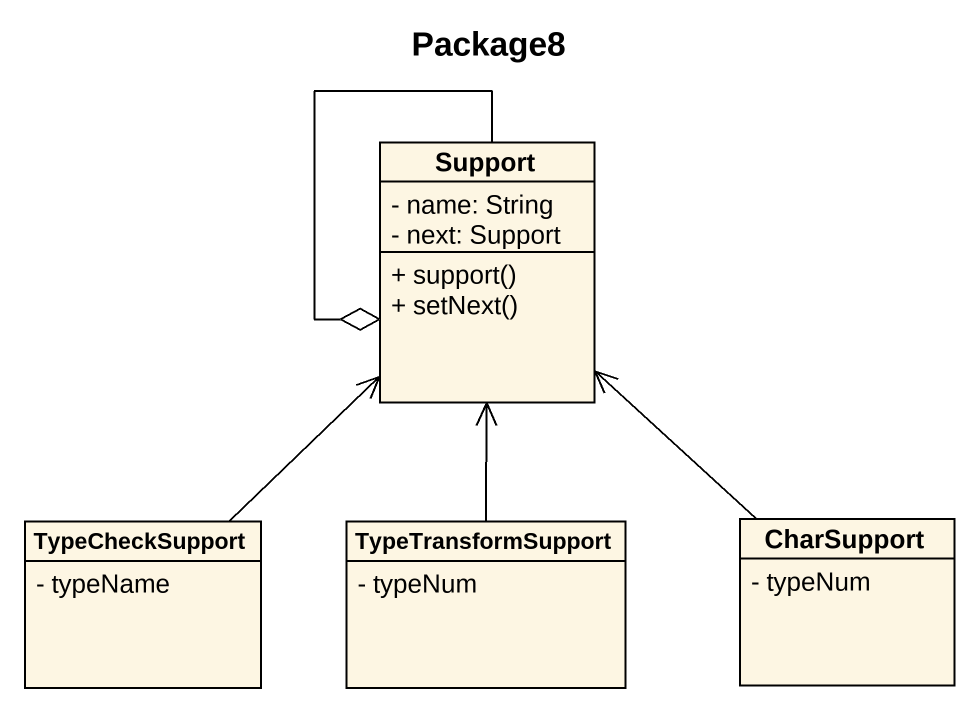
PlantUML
@startuml
title Package8
hide circle
hide empty members
skinparam classAttributeIconSize 0
class Support {
  - name: String
  - next: Support
  + support()
  + setNext()
}
class TypeCheckSupport {
  - typeName
}
class TypeTransformSupport {
  - typeNum
}
class CharSupport {
  - typeNum
}
Support --o Support
TypeCheckSupport -up-> Support
TypeTransformSupport -up-> Support
CharSupport -up-> Support
@enduml
